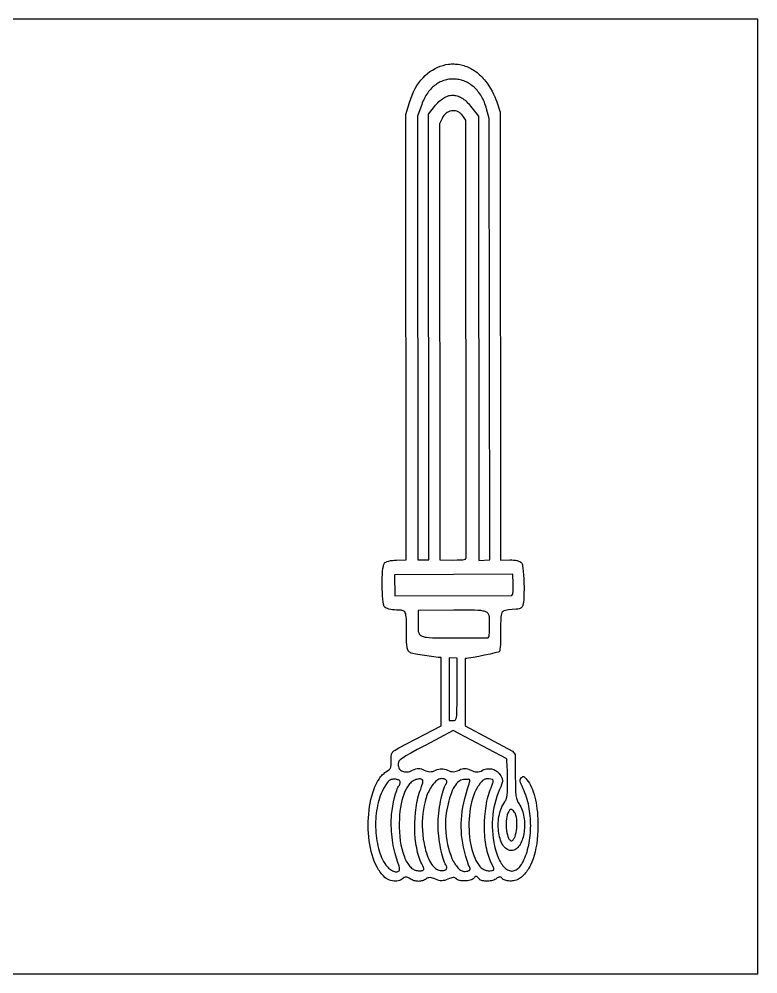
# Model space of a CAD drawing. Extents: x 1410 to 1906, y 1879 to 2014.
# Drawn here: x 1801.9 to 1906.4, y 1879.3 to 2014.3 of the extents above; entities that cross this region are included whole.
import ezdxf

# ---------------------------------------------------------------- set-up
doc = ezdxf.new("R2010")
doc.units = 0
doc.layers.add('6MM_ENGRAVE', color=245, linetype='CONTINUOUS')

msp = doc.modelspace()

# ---------------------------------------------------------------- linework, layer by layer
at = {"layer": '6MM_ENGRAVE'}
for points in [[(1660.43, 1879.25), (1906.39, 1879.25), (1906.39, 2014.25), (1660.43, 2014.25)], [(1861.61, 1923.97), (1861.18, 1924.01), (1860.6, 1924.08), (1859.26, 1924.27), (1858.6, 1924.38), (1858.03, 1924.47), (1857.6, 1924.56), (1857.36, 1924.62), (1857.26, 1924.66), (1857.17, 1924.72), (1857.09, 1924.78), (1857.02, 1924.86), (1856.96, 1924.95), (1856.9, 1925.06), (1856.86, 1925.2), (1856.82, 1925.35), (1856.79, 1925.54), (1856.76, 1925.75), (1856.73, 1926.27), (1856.71, 1926.94), (1856.71, 1927.77), (1856.71, 1928.73), (1856.7, 1929.12), (1856.69, 1929.45), (1856.67, 1929.73), (1856.64, 1929.97), (1856.6, 1930.16), (1856.54, 1930.31), (1856.51, 1930.38), (1856.47, 1930.43), (1856.42, 1930.48), (1856.37, 1930.52), (1856.32, 1930.56), (1856.26, 1930.59), (1856.12, 1930.64), (1855.96, 1930.67), (1855.78, 1930.68), (1855.31, 1930.7), (1855.02, 1930.71), (1854.74, 1930.74), (1854.48, 1930.78), (1854.23, 1930.83), (1854.01, 1930.9), (1853.83, 1930.97), (1853.69, 1931.04), (1853.63, 1931.08), (1853.6, 1931.13), (1853.56, 1931.19), (1853.52, 1931.28), (1853.49, 1931.39), (1853.46, 1931.52), (1853.4, 1931.85), (1853.36, 1932.24), (1853.32, 1932.69), (1853.3, 1933.18), (1853.28, 1933.69), (1853.27, 1934.22), (1853.28, 1934.75), (1853.29, 1935.26), (1853.31, 1935.75), (1853.34, 1936.2), (1853.39, 1936.59), (1853.44, 1936.92), (1853.47, 1937.05), (1853.5, 1937.16), (1853.54, 1937.25), (1853.58, 1937.32), (1853.62, 1937.36), (1853.67, 1937.4), (1853.81, 1937.48), (1854, 1937.56), (1854.21, 1937.62), (1854.46, 1937.68), (1854.72, 1937.72), (1855, 1937.75), (1855.29, 1937.77), (1856.67, 1937.8), (1856.64, 2000.78), (1857.14, 2002.48), (1857.31, 2003), (1857.5, 2003.5), (1857.71, 2003.97), (1857.94, 2004.42), (1858.19, 2004.84), (1858.46, 2005.23), (1858.75, 2005.6), (1859.05, 2005.95), (1859.36, 2006.26), (1859.69, 2006.55), (1860.03, 2006.82), (1860.38, 2007.05), (1860.75, 2007.26), (1861.12, 2007.44), (1861.49, 2007.59), (1861.88, 2007.71), (1862.27, 2007.81), (1862.66, 2007.87), (1862.86, 2007.89), (1863.05, 2007.91), (1863.25, 2007.91), (1863.45, 2007.91), (1863.65, 2007.9), (1863.85, 2007.88), (1864.04, 2007.86), (1864.24, 2007.83), (1864.44, 2007.79), (1864.63, 2007.74), (1864.83, 2007.68), (1865.02, 2007.62), (1865.22, 2007.55), (1865.41, 2007.47), (1865.6, 2007.38), (1865.79, 2007.28), (1865.97, 2007.18), (1866.16, 2007.07), (1866.34, 2006.95), (1866.52, 2006.82), (1866.7, 2006.68), (1866.88, 2006.53), (1867.05, 2006.38), (1867.22, 2006.22), (1867.39, 2006.05), (1867.56, 2005.87), (1867.72, 2005.68), (1867.88, 2005.49), (1868.11, 2005.17), (1868.35, 2004.81), (1868.58, 2004.43), (1868.81, 2004.04), (1869.02, 2003.64), (1869.2, 2003.26), (1869.36, 2002.9), (1869.48, 2002.57), (1869.96, 2001.08), (1870.02, 1937.75), (1871.33, 1937.78), (1871.6, 1937.78), (1871.86, 1937.76), (1872.12, 1937.73), (1872.35, 1937.68), (1872.57, 1937.61), (1872.75, 1937.54), (1872.89, 1937.46), (1872.94, 1937.42), (1872.99, 1937.37), (1873.02, 1937.31), (1873.06, 1937.22), (1873.09, 1937.1), (1873.12, 1936.96), (1873.18, 1936.6), (1873.23, 1936.16), (1873.27, 1935.66), (1873.3, 1935.1), (1873.32, 1934.51), (1873.33, 1933.89), (1873.32, 1932.89), (1873.31, 1932.49), (1873.29, 1932.14), (1873.27, 1931.85), (1873.23, 1931.6), (1873.18, 1931.4), (1873.14, 1931.31), (1873.11, 1931.23), (1873.07, 1931.16), (1873.02, 1931.1), (1872.97, 1931.05), (1872.91, 1931), (1872.85, 1930.96), (1872.78, 1930.92), (1872.62, 1930.87), (1872.43, 1930.83), (1872.21, 1930.8), (1871.66, 1930.76), (1871.11, 1930.72), (1870.89, 1930.69), (1870.7, 1930.65), (1870.54, 1930.6), (1870.47, 1930.57), (1870.41, 1930.53), (1870.35, 1930.49), (1870.3, 1930.44), (1870.25, 1930.38), (1870.21, 1930.31), (1870.18, 1930.24), (1870.15, 1930.16), (1870.1, 1929.98), (1870.06, 1929.75), (1870.04, 1929.48), (1870.03, 1929.16), (1870.02, 1928.78), (1870.02, 1927.87), (1870.02, 1926.77), (1870, 1926.27), (1869.98, 1925.83), (1869.95, 1925.45), (1869.92, 1925.15), (1869.89, 1924.94), (1869.87, 1924.88), (1869.85, 1924.84), (1869.79, 1924.81), (1869.65, 1924.76), (1869.18, 1924.64), (1868.52, 1924.48), (1867.74, 1924.31), (1866.93, 1924.15), (1866.15, 1924), (1865.48, 1923.89), (1865.22, 1923.86), (1865.01, 1923.84), (1865.01, 1914.35), (1871.72, 1910.76), (1872.08, 1910.27), (1872.09, 1907.17), (1872.1, 1906.24), (1872.11, 1905.5), (1872.14, 1904.92), (1872.16, 1904.68), (1872.19, 1904.46), (1872.22, 1904.27), (1872.25, 1904.1), (1872.3, 1903.94), (1872.34, 1903.8), (1872.4, 1903.67), (1872.47, 1903.54), (1872.62, 1903.29), (1872.75, 1903.09), (1872.86, 1902.88), (1872.96, 1902.66), (1873.06, 1902.42), (1873.14, 1902.18), (1873.21, 1901.94), (1873.27, 1901.68), (1873.32, 1901.43), (1873.35, 1901.16), (1873.38, 1900.9), (1873.4, 1900.64), (1873.41, 1900.37), (1873.41, 1900.11), (1873.4, 1899.84), (1873.37, 1899.58), (1873.34, 1899.33), (1873.3, 1899.08), (1873.26, 1898.83), (1873.2, 1898.6), (1873.13, 1898.37), (1873.06, 1898.15), (1872.97, 1897.95), (1872.88, 1897.75), (1872.78, 1897.57), (1872.67, 1897.4), (1872.56, 1897.25), (1872.43, 1897.11), (1872.3, 1896.99), (1872.16, 1896.89), (1872.02, 1896.81), (1871.87, 1896.75), (1871.71, 1896.72), (1871.52, 1896.7), (1871.34, 1896.71), (1871.17, 1896.76), (1871.01, 1896.82), (1870.86, 1896.92), (1870.71, 1897.03), (1870.57, 1897.17), (1870.44, 1897.33), (1870.32, 1897.51), (1870.21, 1897.7), (1870.11, 1897.92), (1870.02, 1898.14), (1869.94, 1898.38), (1869.87, 1898.63), (1869.81, 1898.9), (1869.76, 1899.17), (1869.72, 1899.45), (1869.7, 1899.73), (1869.68, 1900.02), (1869.68, 1900.32), (1869.68, 1900.61), (1869.7, 1900.91), (1869.74, 1901.2), (1869.78, 1901.49), (1869.84, 1901.78), (1869.91, 1902.07), (1869.99, 1902.34), (1870.09, 1902.61), (1870.2, 1902.87), (1870.32, 1903.12), (1870.46, 1903.35), (1870.62, 1903.57), (1870.68, 1903.66), (1870.73, 1903.75), (1870.78, 1903.85), (1870.82, 1903.97), (1870.86, 1904.09), (1870.89, 1904.23), (1870.94, 1904.56), (1870.98, 1904.97), (1871, 1905.47), (1871, 1906.08), (1871, 1906.81), (1870.98, 1907.86), (1870.95, 1908.73), (1870.92, 1909.34), (1870.91, 1909.52), (1870.89, 1909.59), (1870.82, 1909.69), (1863.33, 1913.68), (1859.44, 1911.61), (1858.24, 1910.97), (1857.31, 1910.46), (1856.62, 1910.07), (1856.36, 1909.91), (1856.14, 1909.76), (1855.96, 1909.63), (1855.82, 1909.52), (1855.72, 1909.41), (1855.64, 1909.31), (1855.59, 1909.21), (1855.56, 1909.12), (1855.54, 1909.02), (1855.53, 1908.91), (1855.53, 1908.73), (1855.56, 1908.56), (1855.61, 1908.41), (1855.68, 1908.27), (1855.77, 1908.15), (1855.87, 1908.05), (1856, 1907.96), (1856.13, 1907.9), (1856.28, 1907.85), (1856.44, 1907.81), (1856.61, 1907.8), (1856.79, 1907.81), (1856.98, 1907.84), (1857.18, 1907.89), (1857.38, 1907.96), (1857.58, 1908.05), (1857.81, 1908.16), (1858.03, 1908.24), (1858.23, 1908.28), (1858.43, 1908.3), (1858.62, 1908.29), (1858.82, 1908.25), (1859.02, 1908.17), (1859.23, 1908.07), (1859.44, 1907.97), (1859.64, 1907.9), (1859.83, 1907.86), (1860.02, 1907.84), (1860.22, 1907.85), (1860.42, 1907.89), (1860.63, 1907.96), (1860.85, 1908.06), (1861.07, 1908.15), (1861.28, 1908.22), (1861.49, 1908.26), (1861.69, 1908.27), (1861.89, 1908.26), (1862.1, 1908.21), (1862.31, 1908.15), (1862.52, 1908.05), (1862.74, 1907.96), (1862.95, 1907.89), (1863.15, 1907.85), (1863.34, 1907.84), (1863.54, 1907.86), (1863.73, 1907.9), (1863.93, 1907.97), (1864.14, 1908.07), (1864.36, 1908.18), (1864.56, 1908.25), (1864.75, 1908.29), (1864.94, 1908.31), (1865.14, 1908.29), (1865.34, 1908.24), (1865.56, 1908.17), (1865.79, 1908.06), (1866.02, 1907.95), (1866.23, 1907.88), (1866.44, 1907.83), (1866.64, 1907.81), (1866.83, 1907.83), (1867.04, 1907.87), (1867.25, 1907.94), (1867.47, 1908.05), (1867.65, 1908.13), (1867.83, 1908.19), (1868.01, 1908.24), (1868.19, 1908.26), (1868.37, 1908.27), (1868.55, 1908.26), (1868.72, 1908.24), (1868.89, 1908.19), (1869.06, 1908.13), (1869.22, 1908.06), (1869.38, 1907.96), (1869.52, 1907.85), (1869.67, 1907.73), (1869.8, 1907.59), (1869.93, 1907.43), (1870.04, 1907.26), (1870.16, 1907.06), (1870.24, 1906.88), (1870.26, 1906.79), (1870.28, 1906.7), (1870.29, 1906.61), (1870.28, 1906.52), (1870.27, 1906.41), (1870.24, 1906.3), (1870.16, 1906.04), (1870.03, 1905.72), (1869.86, 1905.32), (1869.66, 1904.84), (1869.48, 1904.35), (1869.32, 1903.84), (1869.19, 1903.32), (1869.07, 1902.8), (1868.98, 1902.26), (1868.91, 1901.72), (1868.87, 1901.17), (1868.84, 1900.62), (1868.84, 1900.06), (1868.86, 1899.51), (1868.9, 1898.96), (1868.97, 1898.41), (1869.05, 1897.86), (1869.16, 1897.32), (1869.3, 1896.79), (1869.38, 1896.5), (1869.47, 1896.23), (1869.57, 1895.96), (1869.67, 1895.72), (1869.77, 1895.49), (1869.88, 1895.27), (1869.99, 1895.06), (1870.11, 1894.87), (1870.23, 1894.7), (1870.35, 1894.54), (1870.47, 1894.4), (1870.6, 1894.27), (1870.73, 1894.15), (1870.86, 1894.06), (1871, 1893.97), (1871.13, 1893.91), (1871.26, 1893.86), (1871.4, 1893.82), (1871.54, 1893.8), (1871.67, 1893.8), (1871.81, 1893.82), (1871.94, 1893.85), (1872.08, 1893.9), (1872.21, 1893.96), (1872.34, 1894.04), (1872.47, 1894.14), (1872.6, 1894.26), (1872.72, 1894.39), (1872.84, 1894.54), (1872.96, 1894.71), (1873.08, 1894.89), (1873.19, 1895.1), (1873.32, 1895.37), (1873.44, 1895.64), (1873.55, 1895.93), (1873.66, 1896.22), (1873.75, 1896.52), (1873.84, 1896.83), (1873.92, 1897.15), (1873.99, 1897.47), (1874.06, 1897.8), (1874.11, 1898.13), (1874.16, 1898.47), (1874.2, 1898.81), (1874.23, 1899.15), (1874.25, 1899.49), (1874.26, 1899.84), (1874.27, 1900.19), (1874.26, 1900.54), (1874.25, 1900.89), (1874.23, 1901.24), (1874.2, 1901.58), (1874.17, 1901.93), (1874.12, 1902.27), (1874.07, 1902.61), (1874.01, 1902.95), (1873.94, 1903.28), (1873.86, 1903.6), (1873.77, 1903.92), (1873.68, 1904.24), (1873.57, 1904.54), (1873.46, 1904.84), (1873.34, 1905.14), (1873.21, 1905.42), (1873.05, 1905.78), (1872.92, 1906.07), (1872.84, 1906.31), (1872.79, 1906.5), (1872.78, 1906.58), (1872.78, 1906.65), (1872.79, 1906.72), (1872.81, 1906.78), (1872.83, 1906.84), (1872.87, 1906.89), (1872.96, 1907), (1873.06, 1907.09), (1873.11, 1907.12), (1873.15, 1907.14), (1873.2, 1907.15), (1873.25, 1907.15), (1873.3, 1907.14), (1873.35, 1907.12), (1873.4, 1907.08), (1873.46, 1907.03), (1873.58, 1906.89), (1873.74, 1906.7), (1873.92, 1906.44), (1874.08, 1906.2), (1874.23, 1905.93), (1874.38, 1905.63), (1874.51, 1905.32), (1874.63, 1904.99), (1874.75, 1904.63), (1874.85, 1904.26), (1874.94, 1903.87), (1875.03, 1903.46), (1875.1, 1903.04), (1875.16, 1902.59), (1875.21, 1902.14), (1875.25, 1901.67), (1875.28, 1901.19), (1875.29, 1900.69), (1875.3, 1900.18), (1875.29, 1899.52), (1875.25, 1898.87), (1875.2, 1898.25), (1875.12, 1897.65), (1875.02, 1897.08), (1874.9, 1896.53), (1874.77, 1896.01), (1874.61, 1895.52), (1874.43, 1895.06), (1874.24, 1894.62), (1874.13, 1894.42), (1874.02, 1894.22), (1873.91, 1894.03), (1873.79, 1893.85), (1873.67, 1893.68), (1873.54, 1893.52), (1873.41, 1893.36), (1873.27, 1893.22), (1873.13, 1893.08), (1872.99, 1892.95), (1872.84, 1892.84), (1872.69, 1892.73), (1872.54, 1892.64), (1872.38, 1892.57), (1872.22, 1892.5), (1872.04, 1892.45), (1871.86, 1892.41), (1871.67, 1892.39), (1871.49, 1892.38), (1871.31, 1892.38), (1871.13, 1892.39), (1870.96, 1892.41), (1870.79, 1892.45), (1870.64, 1892.49), (1870.5, 1892.55), (1870.38, 1892.62), (1870.27, 1892.71), (1870.19, 1892.8), (1870.12, 1892.88), (1870.04, 1892.93), (1869.96, 1892.95), (1869.86, 1892.96), (1869.77, 1892.93), (1869.66, 1892.89), (1869.55, 1892.82), (1869.43, 1892.72), (1869.32, 1892.65), (1869.19, 1892.58), (1869.05, 1892.52), (1868.89, 1892.47), (1868.72, 1892.43), (1868.54, 1892.4), (1868.35, 1892.38), (1868.17, 1892.37), (1867.98, 1892.37), (1867.8, 1892.38), (1867.63, 1892.4), (1867.48, 1892.42), (1867.33, 1892.46), (1867.21, 1892.51), (1867.1, 1892.57), (1867.02, 1892.64), (1866.87, 1892.81), (1866.75, 1892.93), (1866.64, 1893.01), (1866.6, 1893.03), (1866.55, 1893.04), (1866.51, 1893.04), (1866.47, 1893.04), (1866.43, 1893.02), (1866.39, 1892.99), (1866.31, 1892.9), (1866.21, 1892.78), (1866.12, 1892.7), (1866.01, 1892.62), (1865.87, 1892.56), (1865.72, 1892.5), (1865.54, 1892.46), (1865.36, 1892.43), (1865.16, 1892.41), (1864.96, 1892.4), (1864.77, 1892.4), (1864.57, 1892.41), (1864.39, 1892.43), (1864.21, 1892.47), (1864.05, 1892.52), (1863.92, 1892.57), (1863.8, 1892.64), (1863.76, 1892.68), (1863.72, 1892.73), (1863.68, 1892.76), (1863.64, 1892.8), (1863.55, 1892.84), (1863.43, 1892.87), (1863.29, 1892.87), (1863.14, 1892.85), (1862.96, 1892.8), (1862.77, 1892.74), (1862.57, 1892.65), (1862.34, 1892.55), (1862.12, 1892.48), (1861.9, 1892.44), (1861.69, 1892.42), (1861.48, 1892.43), (1861.27, 1892.47), (1861.05, 1892.54), (1860.82, 1892.64), (1860.61, 1892.73), (1860.41, 1892.8), (1860.23, 1892.84), (1860.05, 1892.86), (1859.89, 1892.85), (1859.75, 1892.83), (1859.62, 1892.78), (1859.5, 1892.7), (1859.38, 1892.62), (1859.25, 1892.54), (1859.12, 1892.48), (1858.99, 1892.43), (1858.84, 1892.39), (1858.7, 1892.36), (1858.55, 1892.35), (1858.4, 1892.34), (1858.25, 1892.35), (1858.1, 1892.36), (1857.95, 1892.39), (1857.8, 1892.43), (1857.65, 1892.48), (1857.51, 1892.55), (1857.37, 1892.62), (1857.23, 1892.7), (1857.07, 1892.8), (1856.92, 1892.87), (1856.78, 1892.91), (1856.65, 1892.93), (1856.52, 1892.91), (1856.39, 1892.86), (1856.26, 1892.78), (1856.13, 1892.68), (1856.01, 1892.59), (1855.86, 1892.51), (1855.7, 1892.45), (1855.52, 1892.41), (1855.33, 1892.38), (1855.13, 1892.37), (1854.93, 1892.38), (1854.72, 1892.41), (1854.46, 1892.46), (1854.22, 1892.53), (1854.12, 1892.58), (1854.02, 1892.63), (1853.92, 1892.68), (1853.82, 1892.75), (1853.63, 1892.9), (1853.44, 1893.1), (1853.23, 1893.34), (1853, 1893.64), (1852.88, 1893.81), (1852.76, 1893.98), (1852.55, 1894.35), (1852.35, 1894.75), (1852.16, 1895.17), (1852, 1895.61), (1851.85, 1896.08), (1851.72, 1896.56), (1851.61, 1897.06), (1851.52, 1897.57), (1851.44, 1898.09), (1851.38, 1898.62), (1851.34, 1899.15), (1851.31, 1899.69), (1851.3, 1900.24), (1851.31, 1900.78), (1851.33, 1901.32), (1851.37, 1901.85), (1851.42, 1902.38), (1851.49, 1902.9), (1851.58, 1903.41), (1851.68, 1903.9), (1851.8, 1904.38), (1851.93, 1904.84), (1852.08, 1905.28), (1852.25, 1905.7), (1852.42, 1906.1), (1852.62, 1906.46), (1852.83, 1906.8), (1852.94, 1906.96), (1853.05, 1907.11), (1853.17, 1907.25), (1853.29, 1907.38), (1853.41, 1907.5), (1853.54, 1907.61), (1853.67, 1907.72), (1853.81, 1907.81), (1854.04, 1907.97), (1854.22, 1908.1), (1854.3, 1908.17), (1854.36, 1908.24), (1854.4, 1908.31), (1854.44, 1908.38), (1854.48, 1908.46), (1854.5, 1908.55), (1854.53, 1908.77), (1854.54, 1909.05), (1854.55, 1909.42), (1854.55, 1909.76), (1854.56, 1910.03), (1854.59, 1910.24), (1854.61, 1910.33), (1854.64, 1910.41), (1854.67, 1910.49), (1854.71, 1910.55), (1854.75, 1910.61), (1854.8, 1910.67), (1854.93, 1910.77), (1855.1, 1910.88), (1855.65, 1911.22), (1861.62, 1914.31)], [(1868.04, 2001.56), (1867.97, 2001.8), (1867.89, 2002.04), (1867.81, 2002.27), (1867.72, 2002.49), (1867.63, 2002.71), (1867.53, 2002.92), (1867.43, 2003.12), (1867.32, 2003.32), (1867.2, 2003.5), (1867.08, 2003.68), (1866.95, 2003.86), (1866.82, 2004.02), (1866.69, 2004.18), (1866.55, 2004.33), (1866.41, 2004.48), (1866.26, 2004.61), (1866.12, 2004.74), (1865.96, 2004.86), (1865.81, 2004.98), (1865.65, 2005.08), (1865.49, 2005.18), (1865.32, 2005.27), (1865.16, 2005.36), (1864.99, 2005.43), (1864.82, 2005.5), (1864.65, 2005.56), (1864.47, 2005.62), (1864.3, 2005.66), (1864.12, 2005.7), (1863.95, 2005.73), (1863.77, 2005.76), (1863.59, 2005.77), (1863.41, 2005.78), (1863.23, 2005.78), (1863.06, 2005.77), (1862.88, 2005.76), (1862.7, 2005.74), (1862.52, 2005.71), (1862.35, 2005.67), (1862.17, 2005.62), (1862, 2005.57), (1861.83, 2005.51), (1861.66, 2005.44), (1861.49, 2005.36), (1861.33, 2005.28), (1861.16, 2005.19), (1861, 2005.09), (1860.85, 2004.98), (1860.69, 2004.86), (1860.54, 2004.74), (1860.39, 2004.61), (1860.25, 2004.47), (1860.1, 2004.32), (1859.97, 2004.17), (1859.83, 2004), (1859.71, 2003.83), (1859.58, 2003.65), (1859.46, 2003.47), (1859.35, 2003.27), (1859.24, 2003.07), (1859.14, 2002.86), (1859.04, 2002.64), (1858.95, 2002.41), (1858.86, 2002.18), (1858.29, 2000.53), (1858.33, 1937.79), (1859.87, 1937.79), (1859.84, 2000.82), (1860.68, 2001.9), (1860.83, 2002.09), (1860.99, 2002.27), (1861.15, 2002.43), (1861.3, 2002.59), (1861.46, 2002.73), (1861.62, 2002.86), (1861.78, 2002.98), (1861.94, 2003.09), (1862.1, 2003.18), (1862.26, 2003.26), (1862.42, 2003.33), (1862.58, 2003.39), (1862.74, 2003.43), (1862.9, 2003.46), (1863.06, 2003.48), (1863.23, 2003.49), (1863.39, 2003.49), (1863.55, 2003.47), (1863.71, 2003.44), (1863.87, 2003.4), (1864.03, 2003.35), (1864.19, 2003.28), (1864.35, 2003.2), (1864.51, 2003.11), (1864.67, 2003.01), (1864.83, 2002.89), (1864.99, 2002.77), (1865.15, 2002.63), (1865.31, 2002.47), (1865.46, 2002.31), (1865.62, 2002.13), (1865.77, 2001.94), (1866.88, 2000.55), (1866.94, 1937.72), (1868.48, 1937.82), (1868.39, 2000.2)], [(1864.52, 2000.74), (1864.45, 2000.82), (1864.38, 2000.9), (1864.3, 2000.97), (1864.22, 2001.03), (1864.04, 2001.14), (1863.85, 2001.22), (1863.66, 2001.27), (1863.46, 2001.3), (1863.26, 2001.3), (1863.06, 2001.27), (1862.86, 2001.22), (1862.66, 2001.15), (1862.47, 2001.05), (1862.3, 2000.93), (1862.13, 2000.78), (1861.98, 2000.62), (1861.85, 2000.43), (1861.74, 2000.22), (1861.37, 1999.42), (1861.42, 1937.8), (1863.17, 1937.77), (1863.86, 1937.78), (1864.45, 1937.8), (1864.68, 1937.82), (1864.86, 1937.85), (1864.99, 1937.87), (1865.03, 1937.89), (1865.05, 1937.91), (1865.17, 1938.06), (1865.12, 1999.97)], [(1863.38, 1935.71), (1855, 1935.66), (1855.05, 1932.69), (1871.61, 1932.76), (1871.71, 1932.89), (1871.73, 1932.94), (1871.75, 1933.05), (1871.78, 1933.38), (1871.79, 1933.85), (1871.78, 1934.39), (1871.75, 1935.76)], [(1863.41, 1930.68), (1858.36, 1930.64), (1858.34, 1928.7), (1858.34, 1928.36), (1858.34, 1928.06), (1858.36, 1927.8), (1858.38, 1927.68), (1858.4, 1927.57), (1858.44, 1927.48), (1858.48, 1927.39), (1858.52, 1927.3), (1858.58, 1927.23), (1858.65, 1927.16), (1858.74, 1927.1), (1858.83, 1927.04), (1858.94, 1927), (1859.06, 1926.95), (1859.2, 1926.92), (1859.36, 1926.88), (1859.53, 1926.86), (1859.93, 1926.81), (1860.41, 1926.78), (1860.98, 1926.76), (1861.64, 1926.75), (1863.28, 1926.75), (1868.25, 1926.75), (1868.36, 1926.9), (1868.38, 1926.97), (1868.4, 1927.11), (1868.43, 1927.55), (1868.45, 1928.17), (1868.46, 1928.89), (1868.46, 1929.21), (1868.45, 1929.49), (1868.43, 1929.74), (1868.41, 1929.85), (1868.38, 1929.95), (1868.35, 1930.04), (1868.3, 1930.13), (1868.25, 1930.2), (1868.19, 1930.27), (1868.12, 1930.34), (1868.03, 1930.39), (1867.94, 1930.44), (1867.83, 1930.49), (1867.7, 1930.53), (1867.56, 1930.56), (1867.22, 1930.62), (1866.82, 1930.65), (1866.33, 1930.68), (1865.75, 1930.69), (1865.07, 1930.69)], [(1862.74, 1923.92), (1862.74, 1921.04), (1862.75, 1915.07), (1863.32, 1915.07), (1863.42, 1915.07), (1863.5, 1915.08), (1863.58, 1915.11), (1863.61, 1915.13), (1863.64, 1915.16), (1863.7, 1915.25), (1863.74, 1915.38), (1863.78, 1915.56), (1863.81, 1915.8), (1863.83, 1916.12), (1863.85, 1916.51), (1863.87, 1917.56), (1863.88, 1920.97), (1863.87, 1923.88)], [(1853.57, 1905.63), (1853.41, 1905.35), (1853.27, 1905.06), (1853.13, 1904.76), (1853.01, 1904.44), (1852.89, 1904.11), (1852.79, 1903.77), (1852.7, 1903.42), (1852.62, 1903.06), (1852.55, 1902.69), (1852.49, 1902.32), (1852.44, 1901.94), (1852.4, 1901.56), (1852.37, 1901.17), (1852.35, 1900.78), (1852.34, 1900.39), (1852.35, 1900), (1852.36, 1899.61), (1852.38, 1899.22), (1852.42, 1898.84), (1852.46, 1898.46), (1852.52, 1898.08), (1852.59, 1897.71), (1852.66, 1897.35), (1852.75, 1897), (1852.84, 1896.66), (1852.95, 1896.33), (1853.07, 1896.01), (1853.19, 1895.7), (1853.33, 1895.41), (1853.48, 1895.14), (1853.64, 1894.88), (1853.8, 1894.64), (1853.93, 1894.48), (1854.06, 1894.34), (1854.19, 1894.21), (1854.33, 1894.09), (1854.46, 1893.99), (1854.6, 1893.9), (1854.74, 1893.83), (1854.87, 1893.77), (1855, 1893.72), (1855.13, 1893.7), (1855.25, 1893.69), (1855.37, 1893.69), (1855.47, 1893.72), (1855.57, 1893.76), (1855.66, 1893.82), (1855.73, 1893.9), (1855.74, 1893.93), (1855.74, 1893.97), (1855.73, 1894.09), (1855.71, 1894.26), (1855.66, 1894.47), (1855.51, 1894.99), (1855.32, 1895.6), (1855.21, 1895.93), (1855.1, 1896.28), (1855.01, 1896.64), (1854.92, 1897.01), (1854.85, 1897.39), (1854.78, 1897.78), (1854.72, 1898.18), (1854.67, 1898.58), (1854.63, 1898.99), (1854.59, 1899.39), (1854.57, 1899.8), (1854.56, 1900.2), (1854.56, 1900.61), (1854.56, 1901), (1854.58, 1901.4), (1854.61, 1901.78), (1854.67, 1902.36), (1854.77, 1902.97), (1854.89, 1903.58), (1855.03, 1904.18), (1855.18, 1904.73), (1855.33, 1905.2), (1855.41, 1905.41), (1855.49, 1905.59), (1855.56, 1905.73), (1855.63, 1905.85), (1855.7, 1905.95), (1855.75, 1906.05), (1855.79, 1906.14), (1855.82, 1906.23), (1855.83, 1906.31), (1855.82, 1906.39), (1855.8, 1906.46), (1855.77, 1906.52), (1855.72, 1906.58), (1855.66, 1906.63), (1855.58, 1906.67), (1855.5, 1906.71), (1855.39, 1906.74), (1855.28, 1906.76), (1855.15, 1906.77), (1855.01, 1906.78), (1854.78, 1906.77), (1854.68, 1906.76), (1854.59, 1906.74), (1854.51, 1906.72), (1854.43, 1906.69), (1854.35, 1906.65), (1854.27, 1906.59), (1854.2, 1906.53), (1854.13, 1906.45), (1853.97, 1906.25), (1853.78, 1905.98)], [(1857.73, 1906.59), (1857.61, 1906.52), (1857.5, 1906.44), (1857.38, 1906.34), (1857.27, 1906.24), (1857.16, 1906.12), (1857.06, 1905.99), (1856.96, 1905.86), (1856.86, 1905.71), (1856.76, 1905.55), (1856.67, 1905.39), (1856.5, 1905.03), (1856.34, 1904.64), (1856.2, 1904.22), (1856.07, 1903.77), (1855.96, 1903.29), (1855.87, 1902.78), (1855.79, 1902.26), (1855.73, 1901.71), (1855.7, 1901.15), (1855.68, 1900.57), (1855.69, 1899.97), (1855.72, 1899.32), (1855.77, 1898.69), (1855.84, 1898.09), (1855.93, 1897.52), (1856.05, 1896.98), (1856.18, 1896.48), (1856.33, 1896.02), (1856.41, 1895.8), (1856.5, 1895.59), (1856.59, 1895.39), (1856.68, 1895.21), (1856.78, 1895.03), (1856.88, 1894.87), (1856.98, 1894.71), (1857.09, 1894.57), (1857.2, 1894.44), (1857.32, 1894.32), (1857.44, 1894.21), (1857.56, 1894.12), (1857.68, 1894.04), (1857.81, 1893.97), (1857.94, 1893.92), (1858.07, 1893.87), (1858.21, 1893.85), (1858.34, 1893.83), (1858.65, 1893.83), (1858.77, 1893.83), (1858.88, 1893.85), (1858.97, 1893.87), (1859.04, 1893.89), (1859.09, 1893.93), (1859.13, 1893.98), (1859.15, 1894.03), (1859.15, 1894.1), (1859.14, 1894.18), (1859.12, 1894.28), (1859.02, 1894.51), (1858.88, 1894.81), (1858.76, 1895.05), (1858.66, 1895.3), (1858.56, 1895.56), (1858.46, 1895.84), (1858.37, 1896.13), (1858.29, 1896.43), (1858.22, 1896.74), (1858.16, 1897.06), (1858.1, 1897.39), (1858.04, 1897.73), (1858, 1898.07), (1857.96, 1898.42), (1857.91, 1899.13), (1857.88, 1899.86), (1857.89, 1900.59), (1857.92, 1901.33), (1857.98, 1902.06), (1858.02, 1902.42), (1858.07, 1902.78), (1858.12, 1903.13), (1858.19, 1903.47), (1858.26, 1903.81), (1858.33, 1904.15), (1858.42, 1904.47), (1858.51, 1904.79), (1858.61, 1905.09), (1858.72, 1905.39), (1858.85, 1905.76), (1858.95, 1906.05), (1859.02, 1906.28), (1859.04, 1906.45), (1859.04, 1906.52), (1859.03, 1906.58), (1859.01, 1906.63), (1858.98, 1906.67), (1858.95, 1906.71), (1858.9, 1906.74), (1858.78, 1906.79), (1858.69, 1906.82), (1858.58, 1906.82), (1858.45, 1906.82), (1858.31, 1906.8), (1858.16, 1906.76), (1858.02, 1906.72), (1857.87, 1906.66)], [(1860.3, 1905.83), (1860.18, 1905.65), (1860.06, 1905.47), (1859.95, 1905.27), (1859.85, 1905.06), (1859.74, 1904.84), (1859.65, 1904.61), (1859.56, 1904.37), (1859.48, 1904.13), (1859.4, 1903.88), (1859.33, 1903.62), (1859.2, 1903.08), (1859.1, 1902.52), (1859.02, 1901.94), (1858.97, 1901.35), (1858.94, 1900.74), (1858.94, 1900.13), (1858.96, 1899.51), (1859.01, 1898.9), (1859.09, 1898.29), (1859.19, 1897.68), (1859.26, 1897.38), (1859.33, 1897.09), (1859.42, 1896.72), (1859.53, 1896.37), (1859.63, 1896.05), (1859.74, 1895.75), (1859.86, 1895.47), (1859.98, 1895.22), (1860.11, 1894.99), (1860.24, 1894.78), (1860.37, 1894.59), (1860.51, 1894.42), (1860.66, 1894.28), (1860.81, 1894.15), (1860.97, 1894.05), (1861.13, 1893.97), (1861.3, 1893.91), (1861.47, 1893.87), (1861.61, 1893.86), (1861.74, 1893.85), (1861.87, 1893.86), (1861.98, 1893.87), (1862.08, 1893.9), (1862.17, 1893.94), (1862.24, 1893.98), (1862.31, 1894.03), (1862.36, 1894.09), (1862.39, 1894.15), (1862.42, 1894.23), (1862.42, 1894.3), (1862.41, 1894.39), (1862.39, 1894.47), (1862.34, 1894.56), (1862.28, 1894.66), (1862.18, 1894.81), (1862.09, 1895.01), (1861.99, 1895.27), (1861.89, 1895.56), (1861.8, 1895.88), (1861.71, 1896.24), (1861.62, 1896.63), (1861.54, 1897.03), (1861.46, 1897.45), (1861.39, 1897.88), (1861.33, 1898.31), (1861.27, 1898.74), (1861.23, 1899.17), (1861.2, 1899.59), (1861.18, 1899.99), (1861.17, 1900.37), (1861.17, 1900.75), (1861.19, 1901.14), (1861.22, 1901.55), (1861.27, 1901.97), (1861.32, 1902.4), (1861.38, 1902.83), (1861.45, 1903.25), (1861.53, 1903.67), (1861.61, 1904.07), (1861.7, 1904.46), (1861.8, 1904.81), (1861.89, 1905.14), (1861.99, 1905.44), (1862.09, 1905.69), (1862.19, 1905.9), (1862.29, 1906.06), (1862.35, 1906.14), (1862.38, 1906.22), (1862.41, 1906.3), (1862.42, 1906.38), (1862.42, 1906.45), (1862.4, 1906.52), (1862.37, 1906.58), (1862.32, 1906.64), (1862.27, 1906.69), (1862.2, 1906.74), (1862.13, 1906.78), (1862.04, 1906.81), (1861.94, 1906.84), (1861.83, 1906.85), (1861.71, 1906.86), (1861.59, 1906.85), (1861.44, 1906.83), (1861.29, 1906.78), (1861.14, 1906.71), (1860.99, 1906.6), (1860.83, 1906.46), (1860.67, 1906.29), (1860.49, 1906.08)], [(1863.63, 1905.96), (1863.48, 1905.73), (1863.33, 1905.47), (1863.19, 1905.17), (1863.06, 1904.84), (1862.93, 1904.48), (1862.8, 1904.1), (1862.69, 1903.71), (1862.59, 1903.29), (1862.49, 1902.87), (1862.41, 1902.44), (1862.34, 1902), (1862.29, 1901.57), (1862.24, 1901.15), (1862.22, 1900.73), (1862.21, 1900.33), (1862.22, 1899.95), (1862.26, 1899.33), (1862.32, 1898.72), (1862.41, 1898.13), (1862.52, 1897.57), (1862.65, 1897.03), (1862.8, 1896.51), (1862.96, 1896.03), (1863.14, 1895.59), (1863.33, 1895.19), (1863.44, 1895), (1863.54, 1894.82), (1863.65, 1894.66), (1863.76, 1894.51), (1863.87, 1894.37), (1863.98, 1894.24), (1864.1, 1894.13), (1864.22, 1894.03), (1864.34, 1893.94), (1864.46, 1893.87), (1864.58, 1893.82), (1864.7, 1893.78), (1864.82, 1893.75), (1864.95, 1893.74), (1865.18, 1893.76), (1865.37, 1893.79), (1865.45, 1893.82), (1865.52, 1893.85), (1865.58, 1893.88), (1865.63, 1893.92), (1865.66, 1893.97), (1865.69, 1894.02), (1865.71, 1894.07), (1865.71, 1894.12), (1865.7, 1894.18), (1865.68, 1894.25), (1865.65, 1894.31), (1865.6, 1894.38), (1865.55, 1894.47), (1865.49, 1894.63), (1865.32, 1895.14), (1865.12, 1895.83), (1864.92, 1896.61), (1864.78, 1897.19), (1864.67, 1897.76), (1864.58, 1898.32), (1864.51, 1898.87), (1864.47, 1899.42), (1864.44, 1899.97), (1864.45, 1900.52), (1864.47, 1901.08), (1864.52, 1901.65), (1864.59, 1902.23), (1864.69, 1902.83), (1864.81, 1903.44), (1864.96, 1904.07), (1865.13, 1904.73), (1865.33, 1905.42), (1865.55, 1906.13), (1865.62, 1906.35), (1865.66, 1906.51), (1865.67, 1906.58), (1865.67, 1906.63), (1865.66, 1906.67), (1865.64, 1906.7), (1865.6, 1906.73), (1865.56, 1906.74), (1865.43, 1906.76), (1864.98, 1906.75), (1864.77, 1906.73), (1864.58, 1906.69), (1864.41, 1906.63), (1864.24, 1906.55), (1864.09, 1906.44), (1863.94, 1906.31), (1863.78, 1906.15)], [(1866.93, 1905.91), (1866.81, 1905.75), (1866.71, 1905.58), (1866.51, 1905.22), (1866.33, 1904.83), (1866.17, 1904.43), (1866.03, 1904), (1865.91, 1903.55), (1865.81, 1903.09), (1865.72, 1902.62), (1865.65, 1902.13), (1865.6, 1901.64), (1865.56, 1901.14), (1865.54, 1900.64), (1865.54, 1900.14), (1865.56, 1899.64), (1865.59, 1899.14), (1865.63, 1898.65), (1865.69, 1898.17), (1865.77, 1897.71), (1865.86, 1897.26), (1865.96, 1896.82), (1866.08, 1896.4), (1866.22, 1896.01), (1866.36, 1895.64), (1866.52, 1895.3), (1866.7, 1894.99), (1866.88, 1894.71), (1866.98, 1894.58), (1867.08, 1894.46), (1867.18, 1894.35), (1867.29, 1894.25), (1867.4, 1894.16), (1867.51, 1894.09), (1867.63, 1894.02), (1867.75, 1893.96), (1867.87, 1893.91), (1867.99, 1893.88), (1868.12, 1893.85), (1868.25, 1893.84), (1868.53, 1893.84), (1868.78, 1893.86), (1868.88, 1893.88), (1868.97, 1893.9), (1869.03, 1893.92), (1869.06, 1893.95), (1869.08, 1894), (1869.07, 1894.07), (1869.04, 1894.18), (1869, 1894.31), (1868.87, 1894.62), (1868.7, 1894.97), (1868.59, 1895.2), (1868.48, 1895.44), (1868.38, 1895.7), (1868.29, 1895.98), (1868.2, 1896.26), (1868.12, 1896.56), (1868.05, 1896.88), (1867.99, 1897.2), (1867.93, 1897.53), (1867.88, 1897.87), (1867.84, 1898.21), (1867.81, 1898.57), (1867.78, 1898.93), (1867.76, 1899.29), (1867.74, 1900.03), (1867.76, 1900.78), (1867.8, 1901.52), (1867.83, 1901.9), (1867.87, 1902.26), (1867.91, 1902.63), (1867.97, 1902.99), (1868.03, 1903.34), (1868.09, 1903.69), (1868.17, 1904.03), (1868.25, 1904.36), (1868.34, 1904.68), (1868.44, 1905), (1868.55, 1905.3), (1868.66, 1905.58), (1868.81, 1905.97), (1868.92, 1906.25), (1868.95, 1906.37), (1868.98, 1906.46), (1868.98, 1906.54), (1868.98, 1906.6), (1868.96, 1906.66), (1868.92, 1906.7), (1868.87, 1906.73), (1868.81, 1906.75), (1868.63, 1906.79), (1868.38, 1906.81), (1868.15, 1906.83), (1867.96, 1906.82), (1867.87, 1906.8), (1867.79, 1906.78), (1867.71, 1906.75), (1867.64, 1906.71), (1867.56, 1906.65), (1867.48, 1906.59), (1867.32, 1906.42), (1867.14, 1906.2)], [(1871.06, 1901.99), (1871.01, 1901.87), (1870.96, 1901.75), (1870.89, 1901.48), (1870.83, 1901.18), (1870.8, 1900.86), (1870.78, 1900.53), (1870.79, 1900.19), (1870.81, 1899.85), (1870.85, 1899.52), (1870.9, 1899.21), (1870.97, 1898.92), (1871.05, 1898.66), (1871.14, 1898.44), (1871.19, 1898.35), (1871.24, 1898.27), (1871.3, 1898.2), (1871.36, 1898.15), (1871.42, 1898.11), (1871.48, 1898.09), (1871.54, 1898.08), (1871.61, 1898.09), (1871.68, 1898.12), (1871.74, 1898.16), (1871.8, 1898.22), (1871.86, 1898.29), (1871.91, 1898.38), (1871.96, 1898.47), (1872.06, 1898.7), (1872.14, 1898.95), (1872.21, 1899.24), (1872.26, 1899.55), (1872.3, 1899.87), (1872.32, 1900.2), (1872.33, 1900.52), (1872.32, 1900.84), (1872.29, 1901.15), (1872.25, 1901.43), (1872.18, 1901.69), (1872.14, 1901.81), (1872.1, 1901.91), (1872.05, 1902.01), (1871.99, 1902.09), (1871.84, 1902.29), (1871.71, 1902.42), (1871.65, 1902.47), (1871.59, 1902.5), (1871.54, 1902.52), (1871.49, 1902.52), (1871.44, 1902.51), (1871.39, 1902.48), (1871.34, 1902.44), (1871.29, 1902.38), (1871.18, 1902.21)]]:
    msp.add_lwpolyline(points, close=True, dxfattribs=at)

doc.saveas('drawing.dxf')
